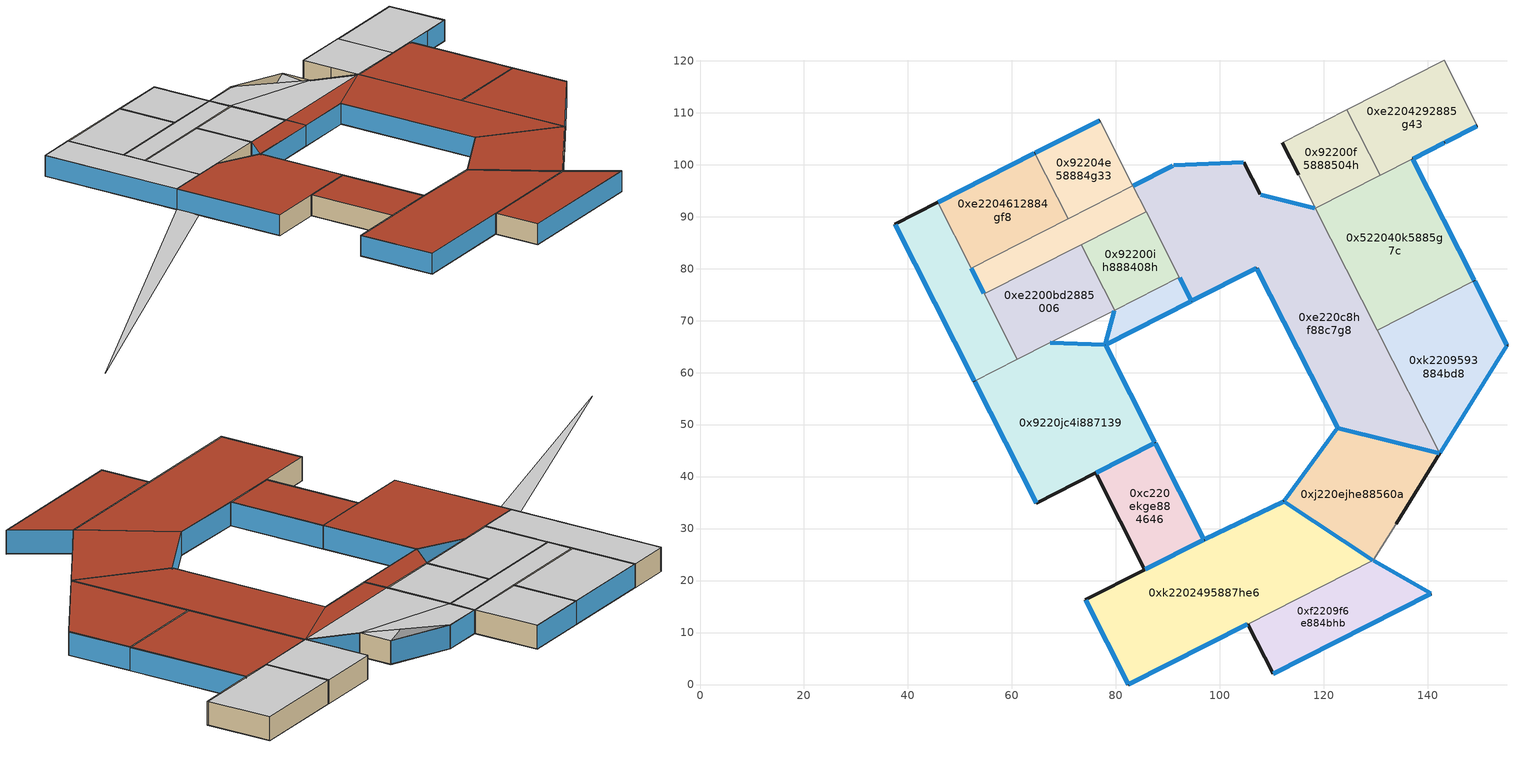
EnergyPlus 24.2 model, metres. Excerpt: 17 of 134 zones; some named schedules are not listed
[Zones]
0x9220jc4i887139
 floor to 0x9200jc4i807139 (Generic Roof): 67.28,65.72 77.96,65.32 87.51,46.48 76.11,40.69 64.7,34.9 52.8,58.37 61.05,62.56 z5; 67.28,65.72 77.96,65.32 87.51,46.48 76.11,40.69 64.7,34.9 52.8,58.37 61.05,62.56 z5
 wall outside (Generic Roof): 76.11,40.69 64.7,34.9 52.8,58.37 / 77.96,65.32 87.51,46.48 z5:10
 wall to 0xe2200bd2885006 (Generic Roof): 61.05,62.56 67.27,65.72 z5:10
 wall to 0xe22093fj886b26 (Generic Roof): 52.8,58.37 61.05,62.56 z5:10
 wall to 0xc220ekge884646 (Generic Roof): 87.51,46.48 76.11,40.69 z5:10
 wall to 0x12209ebf883be4 (Generic Roof): 67.28,65.72 77.96,65.32 z5:10
 window (0xj0fh): 64.65,34.99 52.85,58.28 / 78.01,65.23 87.46,46.57 z5.1:9.9
 window inside (0xj0fh): 87.42,46.43 76.2,40.74 / 67.38,65.72 77.86,65.32 z5.1:9.9
 roof outside (Generic Roof): 67.28,65.72 61.05,62.56 52.8,58.37 64.7,34.9 76.11,40.69 87.51,46.48 77.96,65.32 z10; 67.28,65.72 61.05,62.56 52.8,58.37 64.7,34.9 76.11,40.69 87.51,46.48 77.96,65.32 z10
0x92200f5888504h
 floor to 0x92000f5880504h (Generic Roof): 118.37,91.64 115.14,98.01 111.98,104.24 124.44,110.56 130.83,97.96 z5; 118.37,91.64 115.14,98.01 111.98,104.24 124.44,110.56 130.83,97.96 z5
 wall outside (Generic Roof): 115.14,98.01 111.98,104.24 z5:10
 wall to 0xb220eea58876kg (Generic Roof): 111.98,104.24 124.44,110.56 z5:10
 wall to 0x12204c38883g31 (Generic Roof): 118.37,91.64 115.14,98.01 z5:10
 wall to 0xe2204292885g43 (Generic Roof): 124.44,110.56 130.83,97.96 z5:10
 wall to 0x522040k5885g7c (Generic Roof): 130.83,97.96 118.37,91.64 z5:10
 ceiling to 0x92400f588g504h (Generic Roof): 118.37,91.64 130.83,97.96 124.44,110.56 111.98,104.24 115.14,98.01 z10; 118.37,91.64 130.83,97.96 124.44,110.56 111.98,104.24 115.14,98.01 z10
0xj220ejhe88560a
 floor to 0xj200ejhe80560a (Generic Roof): 129.52,23.89 112.3,35.23 122.68,49.33 142.3,44.47 133.88,30.92 z5; 129.52,23.89 112.3,35.23 122.68,49.33 142.3,44.47 133.88,30.92 z5
 wall outside (Generic Roof): 142.3,44.47 133.88,30.92 / 112.3,35.23 122.68,49.33 z5:10
 wall to 0x222041bb883g29 (Generic Roof): 133.88,30.92 129.52,23.89 z5:10
 wall to 0xe220c8hf88c7g8 (Generic Roof): 122.68,49.33 142.3,44.47 z5:10
 wall to 0xk2202495887he6 (Generic Roof): 129.52,23.89 112.3,35.23 z5:10
 window (0xj0fh): 112.36,35.31 122.62,49.25 z5.1:9.9
 window inside (0xj0fh): 122.78,49.31 142.2,44.49 / 129.44,23.94 112.38,35.18 z5.1:9.9
 roof outside (Generic Roof): 129.52,23.89 133.88,30.92 142.3,44.47 122.68,49.33 112.3,35.23 z10; 129.52,23.89 133.88,30.92 142.3,44.47 122.68,49.33 112.3,35.23 z10
0xe220c8hf88c7g8
 floor to 0x02002305808hca (Generic Roof): 91.04,99.86 83.28,95.93 85.8,90.96 92.2,78.36 94.54,73.73 107.07,80.09 107.77,94.27 104.61,100.5 z5; 91.04,99.86 83.28,95.93 85.8,90.96 92.2,78.36 94.54,73.73 107.07,80.09 107.77,94.27 104.61,100.5 z5
 floor to 0xe200jfc98061hk (Generic Roof): 142.3,44.47 122.68,49.33 107.07,80.09 107.77,94.27 118.37,91.64 130.27,68.17 z5; 142.3,44.47 122.68,49.33 107.07,80.09 107.77,94.27 118.37,91.64 130.27,68.17 z5
 wall outside (Generic Roof): 122.68,49.33 107.07,80.09 94.54,73.73 / 104.61,100.5 107.77,94.27 z5:10
 wall to 0x92204cj5886g7k (Generic Roof): 85.8,90.96 83.28,95.93 z5:10
 wall to 0x522040k5885g7c (Generic Roof): 118.37,91.64 130.27,68.17 z5:10
 wall to 0xk2209593884bd8 (Generic Roof): 130.27,68.17 142.3,44.47 z5:10
 wall to 0x4220ekd0884609 (Generic Roof): 94.54,73.73 92.2,78.36 z5:10
 wall to 0x12204c38883g31 (Generic Roof): 107.77,94.27 118.37,91.64 z5:10
 wall to 0xb220ehai88669e (Generic Roof): 83.28,95.93 91.04,99.86 z5:10
 wall to 0x1220956h883b9d (Generic Roof): 91.04,99.86 104.61,100.5 z5:10
 wall to 0x92200ih888408h (Generic Roof): 92.2,78.36 85.8,90.96 z5:10
 window (0xj0fh): 106.98,80.04 94.63,73.78 / 122.63,49.42 107.12,80 z5.1:9.9
 window inside (0xj0fh): 94.49,73.82 92.25,78.27 / 107.87,94.25 118.27,91.66 / 83.37,95.98 90.95,99.81 / 91.14,99.86 104.51,100.5 z5.1:9.9
 ceiling to 0xc240e6018g4626 (Generic Roof): 85.8,90.96 107.77,94.27 118.37,91.64 92.2,78.36 z10; 85.8,90.96 107.77,94.27 118.37,91.64 92.2,78.36 z10
 ceiling to 0x5240e1388g46g7 (Generic Roof): 107.77,94.27 85.8,90.96 83.28,95.93 91.04,99.86 z10; 107.77,94.27 85.8,90.96 83.28,95.93 91.04,99.86 z10
 ceiling to 0x224096418g3b3g (Generic Roof): 91.04,99.86,10 107.77,94.27,10 104.61,100.5,10 0,0,0; 91.04,99.86,10 107.77,94.27,10 104.61,100.5,10 0,0,0
 roof outside (Generic Roof): 118.37,91.64 107.07,80.09 94.54,73.73 92.2,78.36 z10; 118.37,91.64 107.07,80.09 94.54,73.73 92.2,78.36 z10; 142.3,44.47 130.27,68.17 118.37,91.64 107.07,80.09 122.68,49.33 z10; 142.3,44.47 130.27,68.17 118.37,91.64 107.07,80.09 122.68,49.33 z10
0x92204cj5886g7k
 floor to 0x92004cj5806g7k (Generic Roof): 54.66,75.16 73.34,84.64 85.8,90.96 83.28,95.93 70.82,89.61 52.14,80.12 z5; 54.66,75.16 73.34,84.64 85.8,90.96 83.28,95.93 70.82,89.61 52.14,80.12 z5
 wall to 0xe2204612884gf8 (Generic Roof): 52.14,80.12 70.82,89.61 z5:10
 wall to 0xe2200bd2885006 (Generic Roof): 73.34,84.64 54.66,75.16 z5:10
 wall to 0x92200ih888408h (Generic Roof): 85.8,90.96 73.34,84.64 z5:10
 wall to 0x92204e58884g33 (Generic Roof): 70.82,89.61 83.28,95.93 z5:10
 wall to 0xe22093fj886b26 (Generic Roof): 54.66,75.16 52.14,80.12 z5:10
 window inside (0xj0fh): 54.61,75.25 52.19,80.03 z5.1:9.9
 ceiling to 0x92404cj58g6g7k (Generic Roof): 54.66,75.16 52.14,80.12 70.82,89.61 83.28,95.93 85.8,90.96 73.34,84.64 z10; 54.66,75.16 52.14,80.12 70.82,89.61 83.28,95.93 85.8,90.96 73.34,84.64 z10
0x522040k5885g7c
 floor to 0x520040k5805g7c (Generic Roof): 130.27,68.17 148.96,77.65 137.06,101.12 130.83,97.96 118.37,91.64 z5; 130.27,68.17 148.96,77.65 137.06,101.12 130.83,97.96 118.37,91.64 z5
 wall outside (Generic Roof): 137.06,101.12 148.96,77.65 z5:10
 wall to 0xe2204292885g43 (Generic Roof): 130.83,97.96 137.06,101.12 z5:10
 wall to 0xk2209593884bd8 (Generic Roof): 148.96,77.65 130.27,68.17 z5:10
 window (0xj0fh): 137.11,101.03 148.91,77.74 z5.1:9.9
 roof outside (Generic Roof): 130.27,68.17 118.37,91.64 130.83,97.96 137.06,101.12 148.96,77.65 z10; 130.27,68.17 118.37,91.64 130.83,97.96 137.06,101.12 148.96,77.65 z10
0xk2209593884bd8
 floor to 0xk2009593804bd8 (Generic Roof): 142.3,44.47 155.23,65.29 148.96,77.65 130.27,68.17 z5; 142.3,44.47 155.23,65.29 148.96,77.65 130.27,68.17 z5
 wall outside (Generic Roof): 148.96,77.65 155.23,65.29 142.3,44.47 z5:10
 window (0xj0fh): 149.01,77.56 155.18,65.38 / 155.18,65.21 142.35,44.55 z5.1:9.9
 roof outside (Generic Roof): 142.3,44.47 130.27,68.17 148.96,77.65 155.23,65.29 z10; 142.3,44.47 130.27,68.17 148.96,77.65 155.23,65.29 z10
0xc220ekge884646
 floor to 0xc200ekge804646 (Generic Roof): 76.11,40.69 85.55,22.08 96.96,27.87 87.51,46.48 z5; 76.11,40.69 85.55,22.08 96.96,27.87 87.51,46.48 z5
 wall outside (Generic Roof): 85.55,22.08 76.11,40.69 / 87.51,46.48 96.96,27.87 z5:10
 wall to 0xk2202495887he6 (Generic Roof): 96.96,27.87 85.55,22.08 z5:10
 window (0xj0fh): 87.56,46.39 96.91,27.96 z5.1:9.9
 window inside (0xj0fh): 96.87,27.82 85.64,22.13 z5.1:9.9
 roof outside (Generic Roof): 76.11,40.69 87.51,46.48 96.96,27.87 85.55,22.08 z10; 76.11,40.69 87.51,46.48 96.96,27.87 85.55,22.08 z10
0xf2209f6e884bhb
 floor to 0xf2009f6e804bhb (Generic Roof): 129.52,23.89 105.35,11.63 110.22,2.03 140.69,17.49 z5; 129.52,23.89 105.35,11.63 110.22,2.03 140.69,17.49 z5
 wall outside (Generic Roof): 140.69,17.49 110.22,2.03 105.35,11.63 z5:10
 wall to 0xk2202495887he6 (Generic Roof): 105.35,11.63 129.52,23.89 z5:10
 wall to 0x222041bb883g29 (Generic Roof): 129.52,23.89 140.69,17.49 z5:10
 window (0xj0fh): 140.6,17.44 110.31,2.08 z5.1:9.9
 window inside (0xj0fh): 129.61,23.84 140.6,17.54 z5.1:9.9
 roof outside (Generic Roof): 129.52,23.89 140.69,17.49 110.22,2.03 105.35,11.63 z10; 129.52,23.89 140.69,17.49 110.22,2.03 105.35,11.63 z10
0xk2202495887he6
 floor to 0xk2002495807he6 (Generic Roof): 85.55,22.08 74.14,16.29 82.41,0 105.35,11.63 129.52,23.89 112.3,35.23 96.96,27.87 z5; 85.55,22.08 74.14,16.29 82.41,0 105.35,11.63 129.52,23.89 112.3,35.23 96.96,27.87 z5
 wall outside (Generic Roof): 105.35,11.63 82.41,0 74.14,16.29 85.55,22.08 / 96.96,27.87 112.3,35.23 z5:10
 window (0xj0fh): 105.26,11.58 82.5,0.05 / 97.05,27.91 112.21,35.19 / 82.36,0.09 74.19,16.2 z5.1:9.9
 roof outside (Generic Roof): 85.55,22.08 96.96,27.87 112.3,35.23 129.52,23.89 105.35,11.63 82.41,0 74.14,16.29 z10; 85.55,22.08 96.96,27.87 112.3,35.23 129.52,23.89 105.35,11.63 82.41,0 74.14,16.29 z10
0xe22093fj886b26
 floor to 0xe20093fj806b26 (Generic Roof): 52.14,80.12 54.66,75.16 61.05,62.56 52.8,58.37 37.49,88.54 45.74,92.73 z5; 52.14,80.12 54.66,75.16 61.05,62.56 52.8,58.37 37.49,88.54 45.74,92.73 z5
 wall outside (Generic Roof): 52.8,58.37 37.49,88.54 45.74,92.73 z5:10
 wall to 0xe2200bd2885006 (Generic Roof): 54.66,75.16 61.05,62.56 z5:10
 wall to 0xe2204612884gf8 (Generic Roof): 45.74,92.73 52.14,80.12 z5:10
 window (0xj0fh): 52.75,58.46 37.54,88.45 z5.1:9.9
 ceiling to 0xe240e3fj8g6626 (Generic Roof): 52.14,80.12 45.74,92.73 37.49,88.54 52.8,58.37 61.05,62.56 54.66,75.16 z10; 52.14,80.12 45.74,92.73 37.49,88.54 52.8,58.37 61.05,62.56 54.66,75.16 z10
0xe2204292885g43
 floor to 0xe2004292805g43 (Generic Roof): 130.83,97.96 137.06,101.12 143.29,104.28 149.52,107.44 143.12,120.04 124.44,110.56 z5; 130.83,97.96 137.06,101.12 143.29,104.28 149.52,107.44 143.12,120.04 124.44,110.56 z5
 wall outside (Generic Roof): 149.52,107.44 137.06,101.12 z5:10
 wall to 0x822096gc886b02 (Generic Roof): 143.12,120.04 149.52,107.44 z5:10
 wall to 0xb220eea58876kg (Generic Roof): 124.44,110.56 143.12,120.04 z5:10
 window (0xj0fh): 149.43,107.39 143.38,104.33 / 143.2,104.23 137.15,101.17 z5.1:9.9
 ceiling to 0xe24012928g4c4i (Generic Roof): 130.83,97.96 124.44,110.56 143.12,120.04 149.52,107.44 143.29,104.28 137.06,101.12 z10; 130.83,97.96 124.44,110.56 143.12,120.04 149.52,107.44 143.29,104.28 137.06,101.12 z10
0xe2204612884gf8
 floor to 0xe2004612804gf8 (Generic Roof): 52.14,80.12 70.82,89.61 64.43,102.21 45.74,92.73 z5; 52.14,80.12 70.82,89.61 64.43,102.21 45.74,92.73 z5
 wall outside (Generic Roof): 45.74,92.73 64.43,102.21 z5:10
 wall to 0x92204e58884g33 (Generic Roof): 64.43,102.21 70.82,89.61 z5:10
 window (0xj0fh): 45.83,92.78 64.34,102.16 z5.1:9.9
 ceiling to 0xe24036128g49f8 (Generic Roof): 52.14,80.12 45.74,92.73 64.43,102.21 70.82,89.61 z10; 52.14,80.12 45.74,92.73 64.43,102.21 70.82,89.61 z10
0xe2200bd2885006
 floor to 0xe2000bd2805006 (Generic Roof): 61.05,62.56 67.28,65.72 79.74,72.04 73.34,84.64 54.66,75.16 z5; 61.05,62.56 67.28,65.72 79.74,72.04 73.34,84.64 54.66,75.16 z5
 wall to 0x12209ebf883be4 (Generic Roof): 79.74,72.04 67.27,65.72 z5:10
 wall to 0x92200ih888408h (Generic Roof): 73.34,84.64 79.74,72.04 z5:10
 ceiling to 0xe2400ae28g40k1 (Generic Roof): 61.05,62.56 54.66,75.16 73.34,84.64 79.74,72.04 67.28,65.72 z10; 61.05,62.56 54.66,75.16 73.34,84.64 79.74,72.04 67.28,65.72 z10
0x92204e58884g33
 floor to 0x92004e58804g33 (Generic Roof): 70.82,89.61 83.28,95.93 76.89,108.53 64.43,102.21 z5; 70.82,89.61 83.28,95.93 76.89,108.53 64.43,102.21 z5
 wall outside (Generic Roof): 64.43,102.21 76.89,108.53 z5:10
 wall to 0xb220ehai88669e (Generic Roof): 76.89,108.53 83.28,95.93 z5:10
 window (0xj0fh): 64.52,102.26 76.8,108.48 z5.1:9.9
 ceiling to 0x92403e588g4b33 (Generic Roof): 70.82,89.61 64.43,102.21 76.89,108.53 83.28,95.93 z10; 70.82,89.61 64.43,102.21 76.89,108.53 83.28,95.93 z10
0x92200ih888408h
 floor to 0x92000ih880408h (Generic Roof): 79.74,72.04 92.2,78.36 85.8,90.96 73.34,84.64 z5; 79.74,72.04 92.2,78.36 85.8,90.96 73.34,84.64 z5
 wall to 0x4220ekd0884609 (Generic Roof): 92.2,78.36 79.74,72.04 z5:10
 ceiling to 0x92400ih88g408h (Generic Roof): 79.74,72.04 73.34,84.64 85.8,90.96 92.2,78.36 z10; 79.74,72.04 73.34,84.64 85.8,90.96 92.2,78.36 z10
0x4220ekd0884609
 floor to 0x4200ekd0804609 (Generic Roof): 77.96,65.32 79.74,72.04 92.2,78.36 94.54,73.73 z5; 77.96,65.32 79.74,72.04 92.2,78.36 94.54,73.73 z5
 wall outside (Generic Roof): 94.54,73.73 77.96,65.32 z5:10
 wall to 0x12209ebf883be4 (Generic Roof): 77.96,65.32 79.74,72.04 z5:10
 window (0xj0fh): 94.45,73.68 78.05,65.37 z5.1:9.9
 window inside (0xj0fh): 77.99,65.42 79.71,71.94 z5.1:9.9
 roof outside (Generic Roof): 77.96,65.32 94.54,73.73 92.2,78.36 79.74,72.04 z10; 77.96,65.32 94.54,73.73 92.2,78.36 79.74,72.04 z10
[Building]
unnamed: North Axis=0; Terrain=City; Solar Distribution=FullExteriorWithReflections
[Site:Location]
Site 1: Latitude=0; Longitude=0; Time Zone=0; Elevation=0
[SizingPeriod:DesignDay] Day of Month=21; DryBulb Temperature Range Modifier Type=DefaultMultipliers; Barometric Pressure=101097; Wind Direction=0; Rain Indicator=No; Snow Indicator=No; Daylight Saving Time Indicator=No; Solar Model Indicator=ASHRAEClearSky; Begin Environment Reset Mode=FullResetAtBeginEnvironment
Name | Month | Day Type | Maximum DryBulb Temperature | Daily DryBulb Temperature Range | Humidity Condition Type | Wetbulb or DewPoint at Maximum DryBulb | Wind Speed | Sky Clearness
Suzhou Ann Clg .4% Condns DP=>MDB | 8 | SummerDesignDay | 34.8 | 6.7 | Dewpoint | 27.6 | 3.35 | 1
Suzhou Ann Htg 99.6% Condns DB | 1 | WinterDesignDay | -4 | 0 | Wetbulb | -4 | 6.71 | 0
[Site:WaterMainsTemperature]
Calculation Method=CorrelationFromWeatherFile
[Material] Thermal Absorptance=0.9
Name | Roughness | Thickness | Conductivity | Density | Specific Heat | Solar Absorptance | Visible Absorptance
Generic 50mm Insulation | MediumRough | 0.05 | 0.03 | 43 | 1210 | 0.7 | 0.7
Generic Acoustic Tile | MediumSmooth | 0.02 | 0.06 | 368 | 590 | 0.2 | 0.2
Generic Ceiling Air Gap | Smooth | 0.1 | 0.556 | 1.28 | 1000 | 0.7 | 0.7
Generic LW Concrete | MediumRough | 0.1 | 0.53 | 1280 | 840 | 0.8 | 0.8
Generic Roof Membrane | MediumRough | 0.01 | 0.16 | 1120 | 1460 | 0.65 | 0.65
[WINDOWMATERIAL:SIMPLEGLAZINGSYSTEM]
g_0xg745: UFactor=1.8; Solar Heat Gain Coefficient=0.4; Visible Transmittance=0.744
[Construction]
Generic Roof: Generic Roof Membrane, Generic 50mm Insulation, Generic LW Concrete, Generic Ceiling Air Gap, Generic Acoustic Tile
[CONSTRUCTION]
0xj0fh: g_0xg745
[ZONE] Type=1; Multiplier=1; Ceiling Height=4; Part of Total Floor Area=Yes
Name | Volume | Floor Area
0xe22093fj886b26 | 1565.47 | 313.095
0xk2209593884bd8 | 2118.38 | 423.677
0x522040k5885g7c | 2757.33 | 551.466
0x92200f5888504h | 986.888 | 197.378
0xe2204292885g43 | 1480.28 | 296.056
0xf2209f6e884bhb | 1648.586 | 329.7172
0xk2202495887he6 | 4334.26 | 866.851
0xj220ejhe88560a | 2065.72 | 413.1435
0x4220ekd0884609 | 422.316 | 84.4632
0x92200ih888408h | 987.22 | 197.444
0xe2204612884gf8 | 1480.9 | 296.181
0xe220c8hf88c7g8 | 5956.66 | 1191.33
0xc220ekge884646 | 1334.67 | 266.934
0x9220jc4i887139 | 3244.87 | 648.974
0xe2200bd2885006 | 1480.041 | 296.0082
0x92204cj5886g7k | 972.505 | 194.501
0x92204e58884g33 | 986.904 | 197.381
[PEOPLE] Number of People Calculation Method=People/Area; People per Floor Area=0.0565; Fraction Radiant=0.3; Sensible Heat Fraction=autocalculate; Carbon Dioxide Generation Rate=3.82e-08; Enable ASHRAE 55 Comfort Warnings=No; Mean Radiant Temperature Calculation Type=EnclosureAveraged; Clothing Insulation Calculation Method=ClothingInsulationSchedule; Cold Stress Temperature Threshold=15.56; Heat Stress Temperature Threshold=30
Name | Zone or ZoneList or Space or SpaceList | Number of People Schedule | Activity Level Schedule
0xe22093fj886b26_People | 0xe22093fj886b26 | 0xe22093fj886b26PeopleNumber_of_People_Schedule_Name | 0xe22093fj886b26PeopleActivity_Level_Schedule_Name
0xk2209593884bd8_People | 0xk2209593884bd8 | 0xk2209593884bd8PeopleNumber_of_People_Schedule_Name | 0xk2209593884bd8PeopleActivity_Level_Schedule_Name
0x522040k5885g7c_People | 0x522040k5885g7c | 0x522040k5885g7cPeopleNumber_of_People_Schedule_Name | 0x522040k5885g7cPeopleActivity_Level_Schedule_Name
0x92200f5888504h_People | 0x92200f5888504h | 0x92200f5888504hPeopleNumber_of_People_Schedule_Name | 0x92200f5888504hPeopleActivity_Level_Schedule_Name
0xe2204292885g43_People | 0xe2204292885g43 | 0xe2204292885g43PeopleNumber_of_People_Schedule_Name | 0xe2204292885g43PeopleActivity_Level_Schedule_Name
0xf2209f6e884bhb_People | 0xf2209f6e884bhb | 0xf2209f6e884bhbPeopleNumber_of_People_Schedule_Name | 0xf2209f6e884bhbPeopleActivity_Level_Schedule_Name
0xk2202495887he6_People | 0xk2202495887he6 | 0xk2202495887he6PeopleNumber_of_People_Schedule_Name | 0xk2202495887he6PeopleActivity_Level_Schedule_Name
0xj220ejhe88560a_People | 0xj220ejhe88560a | 0xj220ejhe88560aPeopleNumber_of_People_Schedule_Name | 0xj220ejhe88560aPeopleActivity_Level_Schedule_Name
0x4220ekd0884609_People | 0x4220ekd0884609 | 0x4220ekd0884609PeopleNumber_of_People_Schedule_Name | 0x4220ekd0884609PeopleActivity_Level_Schedule_Name
0x92200ih888408h_People | 0x92200ih888408h | 0x92200ih888408hPeopleNumber_of_People_Schedule_Name | 0x92200ih888408hPeopleActivity_Level_Schedule_Name
0xe2204612884gf8_People | 0xe2204612884gf8 | 0xe2204612884gf8PeopleNumber_of_People_Schedule_Name | 0xe2204612884gf8PeopleActivity_Level_Schedule_Name
0xe220c8hf88c7g8_People | 0xe220c8hf88c7g8 | 0xe220c8hf88c7g8PeopleNumber_of_People_Schedule_Name | 0xe220c8hf88c7g8PeopleActivity_Level_Schedule_Name
0xc220ekge884646_People | 0xc220ekge884646 | 0xc220ekge884646PeopleNumber_of_People_Schedule_Name | 0xc220ekge884646PeopleActivity_Level_Schedule_Name
0x9220jc4i887139_People | 0x9220jc4i887139 | 0x9220jc4i887139PeopleNumber_of_People_Schedule_Name | 0x9220jc4i887139PeopleActivity_Level_Schedule_Name
0xe2200bd2885006_People | 0xe2200bd2885006 | 0xe2200bd2885006PeopleNumber_of_People_Schedule_Name | 0xe2200bd2885006PeopleActivity_Level_Schedule_Name
0x92204cj5886g7k_People | 0x92204cj5886g7k | 0x92204cj5886g7kPeopleNumber_of_People_Schedule_Name | 0x92204cj5886g7kPeopleActivity_Level_Schedule_Name
0x92204e58884g33_People | 0x92204e58884g33 | 0x92204e58884g33PeopleNumber_of_People_Schedule_Name | 0x92204e58884g33PeopleActivity_Level_Schedule_Name
[LIGHTS] Design Level Calculation Method=Watts/Area; Watts per Floor Area=10.55; Return Air Fraction=0; Fraction Radiant=0.7; Fraction Visible=0.2; Fraction Replaceable=1; EndUse Subcategory=General; Return Air Fraction Calculated from Plenum Temperature=No; Return Air Fraction Function of Plenum Temperature Coefficient 1=0; Return Air Fraction Function of Plenum Temperature Coefficient 2=0
Name | Zone or ZoneList or Space or SpaceList | Schedule
0xe22093fj886b26_Lights | 0xe22093fj886b26 | 0xe22093fj886b26LightsSchedule_Name
0xk2209593884bd8_Lights | 0xk2209593884bd8 | 0xk2209593884bd8LightsSchedule_Name
0x522040k5885g7c_Lights | 0x522040k5885g7c | 0x522040k5885g7cLightsSchedule_Name
0x92200f5888504h_Lights | 0x92200f5888504h | 0x92200f5888504hLightsSchedule_Name
0xe2204292885g43_Lights | 0xe2204292885g43 | 0xe2204292885g43LightsSchedule_Name
0xf2209f6e884bhb_Lights | 0xf2209f6e884bhb | 0xf2209f6e884bhbLightsSchedule_Name
0xk2202495887he6_Lights | 0xk2202495887he6 | 0xk2202495887he6LightsSchedule_Name
0xj220ejhe88560a_Lights | 0xj220ejhe88560a | 0xj220ejhe88560aLightsSchedule_Name
0x4220ekd0884609_Lights | 0x4220ekd0884609 | 0x4220ekd0884609LightsSchedule_Name
0x92200ih888408h_Lights | 0x92200ih888408h | 0x92200ih888408hLightsSchedule_Name
0xe2204612884gf8_Lights | 0xe2204612884gf8 | 0xe2204612884gf8LightsSchedule_Name
0xe220c8hf88c7g8_Lights | 0xe220c8hf88c7g8 | 0xe220c8hf88c7g8LightsSchedule_Name
0xc220ekge884646_Lights | 0xc220ekge884646 | 0xc220ekge884646LightsSchedule_Name
0x9220jc4i887139_Lights | 0x9220jc4i887139 | 0x9220jc4i887139LightsSchedule_Name
0xe2200bd2885006_Lights | 0xe2200bd2885006 | 0xe2200bd2885006LightsSchedule_Name
0x92204cj5886g7k_Lights | 0x92204cj5886g7k | 0x92204cj5886g7kLightsSchedule_Name
0x92204e58884g33_Lights | 0x92204e58884g33 | 0x92204e58884g33LightsSchedule_Name
[ELECTRICEQUIPMENT] Design Level Calculation Method=Watts/Area; Watts per Floor Area=10.33; Fraction Latent=0; Fraction Radiant=0.5; Fraction Lost=0; EndUse Subcategory=Electric Equipment
Name | Zone or ZoneList or Space or SpaceList | Schedule
0xe22093fj886b26_Equipment | 0xe22093fj886b26 | 0xe22093fj886b26ElectricEquipmentSchedule_Name
0xk2209593884bd8_Equipment | 0xk2209593884bd8 | 0xk2209593884bd8ElectricEquipmentSchedule_Name
0x522040k5885g7c_Equipment | 0x522040k5885g7c | 0x522040k5885g7cElectricEquipmentSchedule_Name
0x92200f5888504h_Equipment | 0x92200f5888504h | 0x92200f5888504hElectricEquipmentSchedule_Name
0xe2204292885g43_Equipment | 0xe2204292885g43 | 0xe2204292885g43ElectricEquipmentSchedule_Name
0xf2209f6e884bhb_Equipment | 0xf2209f6e884bhb | 0xf2209f6e884bhbElectricEquipmentSchedule_Name
0xk2202495887he6_Equipment | 0xk2202495887he6 | 0xk2202495887he6ElectricEquipmentSchedule_Name
0xj220ejhe88560a_Equipment | 0xj220ejhe88560a | 0xj220ejhe88560aElectricEquipmentSchedule_Name
0x4220ekd0884609_Equipment | 0x4220ekd0884609 | 0x4220ekd0884609ElectricEquipmentSchedule_Name
0x92200ih888408h_Equipment | 0x92200ih888408h | 0x92200ih888408hElectricEquipmentSchedule_Name
0xe2204612884gf8_Equipment | 0xe2204612884gf8 | 0xe2204612884gf8ElectricEquipmentSchedule_Name
0xe220c8hf88c7g8_Equipment | 0xe220c8hf88c7g8 | 0xe220c8hf88c7g8ElectricEquipmentSchedule_Name
0xc220ekge884646_Equipment | 0xc220ekge884646 | 0xc220ekge884646ElectricEquipmentSchedule_Name
0x9220jc4i887139_Equipment | 0x9220jc4i887139 | 0x9220jc4i887139ElectricEquipmentSchedule_Name
0xe2200bd2885006_Equipment | 0xe2200bd2885006 | 0xe2200bd2885006ElectricEquipmentSchedule_Name
0x92204cj5886g7k_Equipment | 0x92204cj5886g7k | 0x92204cj5886g7kElectricEquipmentSchedule_Name
0x92204e58884g33_Equipment | 0x92204e58884g33 | 0x92204e58884g33ElectricEquipmentSchedule_Name
[ZONEINFILTRATION:DESIGNFLOWRATE] Design Flow Rate Calculation Method=Flow/Zone; Flow Rate per Exterior Surface Area=0.0002266; Constant Term Coefficient=1; Temperature Term Coefficient=0; Velocity Term Coefficient=0; Velocity Squared Term Coefficient=0
Name | Zone or ZoneList or Space or SpaceList | Design Flow Rate
0xe22093fj886b26_Infiltration | 0xe22093fj886b26 | 0.0488157
0xk2209593884bd8_Infiltration | 0xk2209593884bd8 | 0.235481
0x522040k5885g7c_Infiltration | 0x522040k5885g7c | 0.279739
0x92200f5888504h_Infiltration | 0x92200f5888504h | 0
0xe2204292885g43_Infiltration | 0xe2204292885g43 | 0.0157953
0xf2209f6e884bhb_Infiltration | 0xf2209f6e884bhb | 0.0509083
0xk2202495887he6_Infiltration | 0xk2202495887he6 | 0.47647
0xj220ejhe88560a_Infiltration | 0xj220ejhe88560a | 0.225149
0x4220ekd0884609_Infiltration | 0x4220ekd0884609 | 0.0593423
0x92200ih888408h_Infiltration | 0x92200ih888408h | 0
0xe2204612884gf8_Infiltration | 0xe2204612884gf8 | 0.023744
0xe220c8hf88c7g8_Infiltration | 0xe220c8hf88c7g8 | 0.408916
0xc220ekge884646_Infiltration | 0xc220ekge884646 | 0.168265
0x9220jc4i887139_Infiltration | 0x9220jc4i887139 | 0.362351
0xe2200bd2885006_Infiltration | 0xe2200bd2885006 | 0
0x92204cj5886g7k_Infiltration | 0x92204cj5886g7k | 0
0x92204e58884g33_Infiltration | 0x92204e58884g33 | 0.0158293
[ZONEMIXING] Schedule=Always On; Design Flow Rate Calculation Method=Flow/Area; Flow Rate per Floor Area=1; Delta Temperature=0
Name | Zone or Space | Source Zone or Space
0x9220jc4i887139_0x12209ebf883be4; 0x12209ebf883be4_0x9220jc4i887139 | 0x9220jc4i887139 | 0x12209ebf883be4
0xk2202495887he6_0xc220ekge884646; 0xc220ekge884646_0xk2202495887he6 | 0xk2202495887he6 | 0xc220ekge884646
0xe22093fj886b26_0x92204cj5886g7k; 0x92204cj5886g7k_0xe22093fj886b26 | 0xe22093fj886b26 | 0x92204cj5886g7k
0xe220c8hf88c7g8_0xb220ehai88669e; 0xb220ehai88669e_0xe220c8hf88c7g8 | 0xe220c8hf88c7g8 | 0xb220ehai88669e
0x222041bb883g29_0xf2209f6e884bhb; 0xf2209f6e884bhb_0x222041bb883g29 | 0x222041bb883g29 | 0xf2209f6e884bhb
0x4220ekd0884609_0xe220c8hf88c7g8; 0xe220c8hf88c7g8_0x4220ekd0884609 | 0x4220ekd0884609 | 0xe220c8hf88c7g8
0x12204c38883g31_0xe220c8hf88c7g8; 0xe220c8hf88c7g8_0x12204c38883g31 | 0x12204c38883g31 | 0xe220c8hf88c7g8
0xe220c8hf88c7g8_0x1220956h883b9d; 0x1220956h883b9d_0xe220c8hf88c7g8 | 0xe220c8hf88c7g8 | 0x1220956h883b9d
0xk2202495887he6_0xj220ejhe88560a; 0xj220ejhe88560a_0xk2202495887he6 | 0xk2202495887he6 | 0xj220ejhe88560a
0xc220ekge884646_0x9220jc4i887139; 0x9220jc4i887139_0xc220ekge884646 | 0xc220ekge884646 | 0x9220jc4i887139
0xj220ejhe88560a_0xe220c8hf88c7g8; 0xe220c8hf88c7g8_0xj220ejhe88560a | 0xj220ejhe88560a | 0xe220c8hf88c7g8
0x4220ekd0884609_0x12209ebf883be4; 0x12209ebf883be4_0x4220ekd0884609 | 0x4220ekd0884609 | 0x12209ebf883be4
[DESIGNSPECIFICATION:OUTDOORAIR] Outdoor Air Method=Sum; Outdoor Air Flow per Person=0; Outdoor Air Flow per Zone Floor Area=0.000305; Outdoor Air Flow per Zone=0; Outdoor Air Flow Air Changes per Hour=0
0xe22093fj886b26; 0xk2209593884bd8; 0x522040k5885g7c; 0x92200f5888504h; 0x12204c38883g31; 0xe2204292885g43; 0x222041bb883g29; 0xf2209f6e884bhb; 0xk2202495887he6; 0xj220ejhe88560a; 0x4220ekd0884609; 0x92200ih888408h; 0xe2204612884gf8; 0xe220c8hf88c7g8; 0x1220956h883b9d; 0xc220ekge884646; 0x9220jc4i887139; 0x12209ebf883be4; 0xe2200bd2885006; 0x92204cj5886g7k; 0x92204e58884g33; 0xb220ehai88669e
[SIZING:ZONE] Zone Cooling Design Supply Air Temperature Input Method=SupplyAirTemperature; Zone Cooling Design Supply Air Temperature=14; Zone Cooling Design Supply Air Temperature Difference=11.11; Zone Heating Design Supply Air Temperature Input Method=SupplyAirTemperature; Zone Heating Design Supply Air Temperature=40; Zone Heating Design Supply Air Temperature Difference=11.11; Zone Cooling Design Supply Air Humidity Ratio=0.0085; Zone Heating Design Supply Air Humidity Ratio=0.008; Cooling Design Air Flow Method=DesignDay; Cooling Design Air Flow Rate=0; Cooling Minimum Air Flow per Zone Floor Area=0.000762; Cooling Minimum Air Flow=0; Cooling Minimum Air Flow Fraction=0; Heating Design Air Flow Method=DesignDay; Heating Design Air Flow Rate=0; Heating Maximum Air Flow per Zone Floor Area=0.002032; Heating Maximum Air Flow=0.141576; Heating Maximum Air Flow Fraction=0.3; Account for Dedicated Outdoor Air System=No; Dedicated Outdoor Air System Control Strategy=NeutralSupplyAir; Dedicated Outdoor Air Low Setpoint Temperature for Design=autosize; Dedicated Outdoor Air High Setpoint Temperature for Design=autosize; Zone Load Sizing Method=Sensible Load Only No Latent Load; Zone Latent Cooling Design Supply Air Humidity Ratio Input Method=HumidityRatioDifference; Zone Cooling Design Supply Air Humidity Ratio Difference=0.005; Zone Latent Heating Design Supply Air Humidity Ratio Input Method=HumidityRatioDifference; Zone Humidification Design Supply Air Humidity Ratio Difference=0.005; Type of Space Sum to Use=Coincident
Name | Design Specification Outdoor Air Object
0xe22093fj886b26 | 0xe22093fj886b26
0xk2209593884bd8 | 0xk2209593884bd8
0x522040k5885g7c | 0x522040k5885g7c
0x92200f5888504h | 0x92200f5888504h
0xe2204292885g43 | 0xe2204292885g43
0xf2209f6e884bhb | 0xf2209f6e884bhb
0xk2202495887he6 | 0xk2202495887he6
0xj220ejhe88560a | 0xj220ejhe88560a
0x4220ekd0884609 | 0x4220ekd0884609
0x92200ih888408h | 0x92200ih888408h
0xe2204612884gf8 | 0xe2204612884gf8
0xe220c8hf88c7g8 | 0xe220c8hf88c7g8
0xc220ekge884646 | 0xc220ekge884646
0x9220jc4i887139 | 0x9220jc4i887139
0xe2200bd2885006 | 0xe2200bd2885006
0x92204cj5886g7k | 0x92204cj5886g7k
0x92204e58884g33 | 0x92204e58884g33
[ZONECONTROL:THERMOSTAT] Temperature Difference Between Cutout And Setpoint=0
Name | Zone or ZoneList | Control Type Schedule | Control 1
0xe22093fj886b26_Thermostat | 0xe22093fj886b26 | 0xe22093fj886b26ZoneControl:ThermostatControl_Type_Schedule_Name | 0xe22093fj886b26_SetPoint
0xk2209593884bd8_Thermostat | 0xk2209593884bd8 | 0xk2209593884bd8ZoneControl:ThermostatControl_Type_Schedule_Name | 0xk2209593884bd8_SetPoint
0x522040k5885g7c_Thermostat | 0x522040k5885g7c | 0x522040k5885g7cZoneControl:ThermostatControl_Type_Schedule_Name | 0x522040k5885g7c_SetPoint
0x92200f5888504h_Thermostat | 0x92200f5888504h | 0x92200f5888504hZoneControl:ThermostatControl_Type_Schedule_Name | 0x92200f5888504h_SetPoint
0xe2204292885g43_Thermostat | 0xe2204292885g43 | 0xe2204292885g43ZoneControl:ThermostatControl_Type_Schedule_Name | 0xe2204292885g43_SetPoint
0xf2209f6e884bhb_Thermostat | 0xf2209f6e884bhb | 0xf2209f6e884bhbZoneControl:ThermostatControl_Type_Schedule_Name | 0xf2209f6e884bhb_SetPoint
0xk2202495887he6_Thermostat | 0xk2202495887he6 | 0xk2202495887he6ZoneControl:ThermostatControl_Type_Schedule_Name | 0xk2202495887he6_SetPoint
0xj220ejhe88560a_Thermostat | 0xj220ejhe88560a | 0xj220ejhe88560aZoneControl:ThermostatControl_Type_Schedule_Name | 0xj220ejhe88560a_SetPoint
0x4220ekd0884609_Thermostat | 0x4220ekd0884609 | 0x4220ekd0884609ZoneControl:ThermostatControl_Type_Schedule_Name | 0x4220ekd0884609_SetPoint
0x92200ih888408h_Thermostat | 0x92200ih888408h | 0x92200ih888408hZoneControl:ThermostatControl_Type_Schedule_Name | 0x92200ih888408h_SetPoint
0xe2204612884gf8_Thermostat | 0xe2204612884gf8 | 0xe2204612884gf8ZoneControl:ThermostatControl_Type_Schedule_Name | 0xe2204612884gf8_SetPoint
0xe220c8hf88c7g8_Thermostat | 0xe220c8hf88c7g8 | 0xe220c8hf88c7g8ZoneControl:ThermostatControl_Type_Schedule_Name | 0xe220c8hf88c7g8_SetPoint
0xc220ekge884646_Thermostat | 0xc220ekge884646 | 0xc220ekge884646ZoneControl:ThermostatControl_Type_Schedule_Name | 0xc220ekge884646_SetPoint
0x9220jc4i887139_Thermostat | 0x9220jc4i887139 | 0x9220jc4i887139ZoneControl:ThermostatControl_Type_Schedule_Name | 0x9220jc4i887139_SetPoint
0xe2200bd2885006_Thermostat | 0xe2200bd2885006 | 0xe2200bd2885006ZoneControl:ThermostatControl_Type_Schedule_Name | 0xe2200bd2885006_SetPoint
0x92204cj5886g7k_Thermostat | 0x92204cj5886g7k | 0x92204cj5886g7kZoneControl:ThermostatControl_Type_Schedule_Name | 0x92204cj5886g7k_SetPoint
0x92204e58884g33_Thermostat | 0x92204e58884g33 | 0x92204e58884g33ZoneControl:ThermostatControl_Type_Schedule_Name | 0x92204e58884g33_SetPoint
[THERMOSTATSETPOINT:DUALSETPOINT]
Name | Heating Setpoint Temperature Schedule | Cooling Setpoint Temperature Schedule
0xe22093fj886b26_SetPoint | 0xe22093fj886b26ThermostatSetpoint:DualSetpointHeating_Setpoint_Temperature_Schedule_Name | 0xe22093fj886b26ThermostatSetpoint:DualSetpointCooling_Setpoint_Temperature_Schedule_Name
0xk2209593884bd8_SetPoint | 0xk2209593884bd8ThermostatSetpoint:DualSetpointHeating_Setpoint_Temperature_Schedule_Name | 0xk2209593884bd8ThermostatSetpoint:DualSetpointCooling_Setpoint_Temperature_Schedule_Name
0x522040k5885g7c_SetPoint | 0x522040k5885g7cThermostatSetpoint:DualSetpointHeating_Setpoint_Temperature_Schedule_Name | 0x522040k5885g7cThermostatSetpoint:DualSetpointCooling_Setpoint_Temperature_Schedule_Name
0x92200f5888504h_SetPoint | 0x92200f5888504hThermostatSetpoint:DualSetpointHeating_Setpoint_Temperature_Schedule_Name | 0x92200f5888504hThermostatSetpoint:DualSetpointCooling_Setpoint_Temperature_Schedule_Name
0xe2204292885g43_SetPoint | 0xe2204292885g43ThermostatSetpoint:DualSetpointHeating_Setpoint_Temperature_Schedule_Name | 0xe2204292885g43ThermostatSetpoint:DualSetpointCooling_Setpoint_Temperature_Schedule_Name
0xf2209f6e884bhb_SetPoint | 0xf2209f6e884bhbThermostatSetpoint:DualSetpointHeating_Setpoint_Temperature_Schedule_Name | 0xf2209f6e884bhbThermostatSetpoint:DualSetpointCooling_Setpoint_Temperature_Schedule_Name
0xk2202495887he6_SetPoint | 0xk2202495887he6ThermostatSetpoint:DualSetpointHeating_Setpoint_Temperature_Schedule_Name | 0xk2202495887he6ThermostatSetpoint:DualSetpointCooling_Setpoint_Temperature_Schedule_Name
0xj220ejhe88560a_SetPoint | 0xj220ejhe88560aThermostatSetpoint:DualSetpointHeating_Setpoint_Temperature_Schedule_Name | 0xj220ejhe88560aThermostatSetpoint:DualSetpointCooling_Setpoint_Temperature_Schedule_Name
0x4220ekd0884609_SetPoint | 0x4220ekd0884609ThermostatSetpoint:DualSetpointHeating_Setpoint_Temperature_Schedule_Name | 0x4220ekd0884609ThermostatSetpoint:DualSetpointCooling_Setpoint_Temperature_Schedule_Name
0x92200ih888408h_SetPoint | 0x92200ih888408hThermostatSetpoint:DualSetpointHeating_Setpoint_Temperature_Schedule_Name | 0x92200ih888408hThermostatSetpoint:DualSetpointCooling_Setpoint_Temperature_Schedule_Name
0xe2204612884gf8_SetPoint | 0xe2204612884gf8ThermostatSetpoint:DualSetpointHeating_Setpoint_Temperature_Schedule_Name | 0xe2204612884gf8ThermostatSetpoint:DualSetpointCooling_Setpoint_Temperature_Schedule_Name
0xe220c8hf88c7g8_SetPoint | 0xe220c8hf88c7g8ThermostatSetpoint:DualSetpointHeating_Setpoint_Temperature_Schedule_Name | 0xe220c8hf88c7g8ThermostatSetpoint:DualSetpointCooling_Setpoint_Temperature_Schedule_Name
0xc220ekge884646_SetPoint | 0xc220ekge884646ThermostatSetpoint:DualSetpointHeating_Setpoint_Temperature_Schedule_Name | 0xc220ekge884646ThermostatSetpoint:DualSetpointCooling_Setpoint_Temperature_Schedule_Name
0x9220jc4i887139_SetPoint | 0x9220jc4i887139ThermostatSetpoint:DualSetpointHeating_Setpoint_Temperature_Schedule_Name | 0x9220jc4i887139ThermostatSetpoint:DualSetpointCooling_Setpoint_Temperature_Schedule_Name
0xe2200bd2885006_SetPoint | 0xe2200bd2885006ThermostatSetpoint:DualSetpointHeating_Setpoint_Temperature_Schedule_Name | 0xe2200bd2885006ThermostatSetpoint:DualSetpointCooling_Setpoint_Temperature_Schedule_Name
0x92204cj5886g7k_SetPoint | 0x92204cj5886g7kThermostatSetpoint:DualSetpointHeating_Setpoint_Temperature_Schedule_Name | 0x92204cj5886g7kThermostatSetpoint:DualSetpointCooling_Setpoint_Temperature_Schedule_Name
0x92204e58884g33_SetPoint | 0x92204e58884g33ThermostatSetpoint:DualSetpointHeating_Setpoint_Temperature_Schedule_Name | 0x92204e58884g33ThermostatSetpoint:DualSetpointCooling_Setpoint_Temperature_Schedule_Name
[ZONEHVAC:IDEALLOADSAIRSYSTEM] Maximum Heating Supply Air Temperature=50; Minimum Cooling Supply Air Temperature=13; Maximum Heating Supply Air Humidity Ratio=0.0156; Minimum Cooling Supply Air Humidity Ratio=0.0077; Heating Limit=LimitCapacity; Maximum Sensible Heating Capacity=Autosize; Cooling Limit=LimitFlowRateAndCapacity; Maximum Cooling Air Flow Rate=Autosize; Maximum Total Cooling Capacity=Autosize; Dehumidification Control Type=None; Cooling Sensible Heat Ratio=0.7; Humidification Control Type=None; Demand Controlled Ventilation Type=None; Outdoor Air Economizer Type=DifferentialDryBulb; Heat Recovery Type=None; Sensible Heat Recovery Effectiveness=0; Latent Heat Recovery Effectiveness=0
Name | Design Specification Outdoor Air Object
0xe22093fj886b26_Ideal Loads Air | 0xe22093fj886b26
0xk2209593884bd8_Ideal Loads Air | 0xk2209593884bd8
0x522040k5885g7c_Ideal Loads Air | 0x522040k5885g7c
0x92200f5888504h_Ideal Loads Air | 0x92200f5888504h
0xe2204292885g43_Ideal Loads Air | 0xe2204292885g43
0xf2209f6e884bhb_Ideal Loads Air | 0xf2209f6e884bhb
0xk2202495887he6_Ideal Loads Air | 0xk2202495887he6
0xj220ejhe88560a_Ideal Loads Air | 0xj220ejhe88560a
0x4220ekd0884609_Ideal Loads Air | 0x4220ekd0884609
0x92200ih888408h_Ideal Loads Air | 0x92200ih888408h
0xe2204612884gf8_Ideal Loads Air | 0xe2204612884gf8
0xe220c8hf88c7g8_Ideal Loads Air | 0xe220c8hf88c7g8
0xc220ekge884646_Ideal Loads Air | 0xc220ekge884646
0x9220jc4i887139_Ideal Loads Air | 0x9220jc4i887139
0xe2200bd2885006_Ideal Loads Air | 0xe2200bd2885006
0x92204cj5886g7k_Ideal Loads Air | 0x92204cj5886g7k
0x92204e58884g33_Ideal Loads Air | 0x92204e58884g33
[Zone equipment]
0xe22093fj886b26: 0xe22093fj886b26_Ideal Loads Air
0xk2209593884bd8: 0xk2209593884bd8_Ideal Loads Air
0x522040k5885g7c: 0x522040k5885g7c_Ideal Loads Air
0x92200f5888504h: 0x92200f5888504h_Ideal Loads Air
0xe2204292885g43: 0xe2204292885g43_Ideal Loads Air
0xf2209f6e884bhb: 0xf2209f6e884bhb_Ideal Loads Air
0xk2202495887he6: 0xk2202495887he6_Ideal Loads Air
0xj220ejhe88560a: 0xj220ejhe88560a_Ideal Loads Air
0x4220ekd0884609: 0x4220ekd0884609_Ideal Loads Air
0x92200ih888408h: 0x92200ih888408h_Ideal Loads Air
0xe2204612884gf8: 0xe2204612884gf8_Ideal Loads Air
0xe220c8hf88c7g8: 0xe220c8hf88c7g8_Ideal Loads Air
0xc220ekge884646: 0xc220ekge884646_Ideal Loads Air
0x9220jc4i887139: 0x9220jc4i887139_Ideal Loads Air
0xe2200bd2885006: 0xe2200bd2885006_Ideal Loads Air
0x92204cj5886g7k: 0x92204cj5886g7k_Ideal Loads Air
0x92204e58884g33: 0x92204e58884g33_Ideal Loads Air
[Schedule:Day:Interval]
OfficeMedium LIGHT_SCH_Sun: No, 06:00, 0.05, 18:00, 0.0431163, 24:00, 0.05
OfficeMedium LIGHT_SCH_Workday: No, 05:00, 0.05, 06:00, 0.1, 07:00, 0.0862326, 08:00, 0.258698, 17:00, 0.776093, 18:00, 0.431163, 20:00, 0.258698, 22:00, 0.172465, 23:00, 0.0862326, 24:00, 0.0431163
OfficeMedium LIGHT_SCH_SDD; {8bdf5033-8bb6-49a6-8c63-1cf42e979cd2}; Always On_Day Schedule: No, 24:00, 1
OfficeMedium LIGHT_SCH_WDD; OfficeMedium OCC_SCH_WinDesign; {cb566151-dfc8-4057-8b59-9311fdab7c33}: No, 24:00, 0
OfficeMedium LIGHT_SCH_Holiday; OfficeMedium LIGHT_SCH_Sat: No, 06:00, 0.05, 08:00, 0.0862326, 12:00, 0.258698, 17:00, 0.129349, 19:00, 0.0431163, 24:00, 0.05
OfficeMedium OCC_SCH_Default; OfficeMedium OCC_SCH_Holiday: No, 06:00, 0, 18:00, 0.05, 24:00, 0
OfficeMedium OCC_SCH_Workday: No, 06:00, 0, 07:00, 0.1, 08:00, 0.2, 12:00, 0.95, 13:00, 0.5, 17:00, 0.95, 18:00, 0.3, 22:00, 0.1, 24:00, 0.05
OfficeMedium OCC_SCH_Sat: No, 06:00, 0, 08:00, 0.1, 12:00, 0.3, 17:00, 0.1, 19:00, 0.05, 24:00, 0
OfficeMedium OCC_SCH_SumDesign: No, 06:00, 0, 22:00, 1, 24:00, 0.05
Seated Adult Activity_Day Schedule: No, 24:00, 120
OfficeMedium EQUIP_SCH_Sun: No, 06:00, 0.230755, 18:00, 0.288107, 24:00, 0.230755
OfficeMedium EQUIP_SCH_Workday: No, 06:00, 0.307674, 08:00, 0.381235, 12:00, 0.857778, 13:00, 0.76247, 17:00, 0.857778, 18:00, 0.476543, 24:00, 0.381235
OfficeMedium EQUIP_SCH_Sat; {f78fa74f-0576-43bd-a816-8bf4ce6cd31b}: No, 06:00, 0.230755, 08:00, 0.381235, 12:00, 0.476543, 17:00, 0.33358, 19:00, 0.285926, 24:00, 0.230755
OfficeMedium HTGSETP_SCH_YES_OPTIMUM_Default; {d11b9681-0402-475f-8a1c-0b8cc2305f58}; {1eb1e147-ae02-40e8-bcac-d442f37c0191}: No, 24:00, 15.6
{e92d0649-7140-44f5-8734-7ab63f035c7d}: No, 05:00, 15.6, 06:00, 17.8, 07:00, 20, 22:00, 21, 24:00, 15.6
{bcc13e86-09c7-4935-a179-9004d4300a09}: No, 05:00, 15.6, 06:00, 17.8, 07:00, 20, 17:00, 21, 24:00, 15.6
{240e009c-43f9-4d47-8961-d8a73ac7287d}: No, 05:00, 15.6, 06:00, 17.6, 07:00, 19.6, 22:00, 21, 24:00, 15.6
OfficeMedium CLGSETP_SCH_YES_OPTIMUM_Default; {524ea852-10ed-4f22-8e61-77a7f1151075}: No, 24:00, 26.7
{aea035ed-701d-4a5d-af51-3b4a013f441f}: No, 05:00, 26.7, 06:00, 25.6, 07:00, 25, 22:00, 24, 24:00, 26.7
{b1652cce-239e-4ccc-b763-ce0db0b882d7}: No, 05:00, 26.7, 06:00, 25.7, 07:00, 25, 17:00, 24, 24:00, 26.7
{41190160-9190-4e16-8422-50072377f8cf}: No, 05:00, 26.7, 06:00, 25.7, 07:00, 25, 22:00, 24, 24:00, 26.7
[Schedule:Week:Daily]
Generic Office Lighting Week Rule - Jan1-Dec31: OfficeMedium LIGHT_SCH_Sun, OfficeMedium LIGHT_SCH_Workday, OfficeMedium LIGHT_SCH_Workday, OfficeMedium LIGHT_SCH_Workday, OfficeMedium LIGHT_SCH_Workday, OfficeMedium LIGHT_SCH_Workday, OfficeMedium LIGHT_SCH_Sat, OfficeMedium LIGHT_SCH_Holiday, OfficeMedium LIGHT_SCH_SDD, OfficeMedium LIGHT_SCH_WDD, OfficeMedium LIGHT_SCH_Sun, OfficeMedium LIGHT_SCH_Sun
Generic Office Occupancy Week Rule - Jan1-Dec31: OfficeMedium OCC_SCH_Default, OfficeMedium OCC_SCH_Workday, OfficeMedium OCC_SCH_Workday, OfficeMedium OCC_SCH_Workday, OfficeMedium OCC_SCH_Workday, OfficeMedium OCC_SCH_Workday, OfficeMedium OCC_SCH_Sat, OfficeMedium OCC_SCH_Holiday, OfficeMedium OCC_SCH_SumDesign, OfficeMedium OCC_SCH_WinDesign, OfficeMedium OCC_SCH_Default, OfficeMedium OCC_SCH_Default
Seated Adult Activity Week Rule - Jan1-Dec31: Seated Adult Activity_Day Schedule, Seated Adult Activity_Day Schedule, Seated Adult Activity_Day Schedule, Seated Adult Activity_Day Schedule, Seated Adult Activity_Day Schedule, Seated Adult Activity_Day Schedule, Seated Adult Activity_Day Schedule, Seated Adult Activity_Day Schedule, Seated Adult Activity_Day Schedule, Seated Adult Activity_Day Schedule, Seated Adult Activity_Day Schedule, Seated Adult Activity_Day Schedule
Generic Office Equipment Week Rule - Jan1-Dec31: OfficeMedium EQUIP_SCH_Sun, OfficeMedium EQUIP_SCH_Workday, OfficeMedium EQUIP_SCH_Workday, OfficeMedium EQUIP_SCH_Workday, OfficeMedium EQUIP_SCH_Workday, OfficeMedium EQUIP_SCH_Workday, OfficeMedium EQUIP_SCH_Sat, {f78fa74f-0576-43bd-a816-8bf4ce6cd31b}, {8bdf5033-8bb6-49a6-8c63-1cf42e979cd2}, {cb566151-dfc8-4057-8b59-9311fdab7c33}, OfficeMedium EQUIP_SCH_Sun, OfficeMedium EQUIP_SCH_Sun
Always On Week Rule - Jan1-Dec31: Always On_Day Schedule, Always On_Day Schedule, Always On_Day Schedule, Always On_Day Schedule, Always On_Day Schedule, Always On_Day Schedule, Always On_Day Schedule, Always On_Day Schedule, Always On_Day Schedule, Always On_Day Schedule, Always On_Day Schedule, Always On_Day Schedule
Generic Office Heating Week Rule - Jan1-Dec31: OfficeMedium HTGSETP_SCH_YES_OPTIMUM_Default, {e92d0649-7140-44f5-8734-7ab63f035c7d}, {e92d0649-7140-44f5-8734-7ab63f035c7d}, {e92d0649-7140-44f5-8734-7ab63f035c7d}, {e92d0649-7140-44f5-8734-7ab63f035c7d}, {e92d0649-7140-44f5-8734-7ab63f035c7d}, {bcc13e86-09c7-4935-a179-9004d4300a09}, {1eb1e147-ae02-40e8-bcac-d442f37c0191}, {d11b9681-0402-475f-8a1c-0b8cc2305f58}, {240e009c-43f9-4d47-8961-d8a73ac7287d}, OfficeMedium HTGSETP_SCH_YES_OPTIMUM_Default, OfficeMedium HTGSETP_SCH_YES_OPTIMUM_Default
Generic Office Cooling Week Rule - Jan1-Dec31: OfficeMedium CLGSETP_SCH_YES_OPTIMUM_Default, {aea035ed-701d-4a5d-af51-3b4a013f441f}, {aea035ed-701d-4a5d-af51-3b4a013f441f}, {aea035ed-701d-4a5d-af51-3b4a013f441f}, {aea035ed-701d-4a5d-af51-3b4a013f441f}, {aea035ed-701d-4a5d-af51-3b4a013f441f}, {b1652cce-239e-4ccc-b763-ce0db0b882d7}, {524ea852-10ed-4f22-8e61-77a7f1151075}, {41190160-9190-4e16-8422-50072377f8cf}, {eae660b2-143a-4734-bd33-600b1d31e829}, OfficeMedium CLGSETP_SCH_YES_OPTIMUM_Default, OfficeMedium CLGSETP_SCH_YES_OPTIMUM_Default
[Schedule:Year]
Always On: Always On Week Rule - Jan1-Dec31, 1, 1, 12, 31
[SCHEDULE:YEAR]
0xe22093fj886b26ElectricEquipmentSchedule_Name; 0xk2209593884bd8ElectricEquipmentSchedule_Name; 0x522040k5885g7cElectricEquipmentSchedule_Name; 0x92200f5888504hElectricEquipmentSchedule_Name; 0xe2204292885g43ElectricEquipmentSchedule_Name; 0xf2209f6e884bhbElectricEquipmentSchedule_Name; 0xk2202495887he6ElectricEquipmentSchedule_Name; 0xj220ejhe88560aElectricEquipmentSchedule_Name; 0x4220ekd0884609ElectricEquipmentSchedule_Name; 0x92200ih888408hElectricEquipmentSchedule_Name; 0xe2204612884gf8ElectricEquipmentSchedule_Name; 0xe220c8hf88c7g8ElectricEquipmentSchedule_Name; 0xc220ekge884646ElectricEquipmentSchedule_Name; 0x9220jc4i887139ElectricEquipmentSchedule_Name; 0xe2200bd2885006ElectricEquipmentSchedule_Name; 0x92204cj5886g7kElectricEquipmentSchedule_Name; 0x92204e58884g33ElectricEquipmentSchedule_Name: Generic Office Equipment Week Rule - Jan1-Dec31, 1, 1, 12, 31
0xe22093fj886b26PeopleNumber_of_People_Schedule_Name; 0xk2209593884bd8PeopleNumber_of_People_Schedule_Name; 0x522040k5885g7cPeopleNumber_of_People_Schedule_Name; 0x92200f5888504hPeopleNumber_of_People_Schedule_Name; 0xe2204292885g43PeopleNumber_of_People_Schedule_Name; 0xf2209f6e884bhbPeopleNumber_of_People_Schedule_Name; 0xk2202495887he6PeopleNumber_of_People_Schedule_Name; 0xj220ejhe88560aPeopleNumber_of_People_Schedule_Name; 0x4220ekd0884609PeopleNumber_of_People_Schedule_Name; 0x92200ih888408hPeopleNumber_of_People_Schedule_Name; 0xe2204612884gf8PeopleNumber_of_People_Schedule_Name; 0xe220c8hf88c7g8PeopleNumber_of_People_Schedule_Name; 0xc220ekge884646PeopleNumber_of_People_Schedule_Name; 0x9220jc4i887139PeopleNumber_of_People_Schedule_Name; 0xe2200bd2885006PeopleNumber_of_People_Schedule_Name; 0x92204cj5886g7kPeopleNumber_of_People_Schedule_Name; 0x92204e58884g33PeopleNumber_of_People_Schedule_Name: Generic Office Occupancy Week Rule - Jan1-Dec31, 1, 1, 12, 31
0xe22093fj886b26PeopleActivity_Level_Schedule_Name; 0xk2209593884bd8PeopleActivity_Level_Schedule_Name; 0x522040k5885g7cPeopleActivity_Level_Schedule_Name; 0x92200f5888504hPeopleActivity_Level_Schedule_Name; 0xe2204292885g43PeopleActivity_Level_Schedule_Name; 0xf2209f6e884bhbPeopleActivity_Level_Schedule_Name; 0xk2202495887he6PeopleActivity_Level_Schedule_Name; 0xj220ejhe88560aPeopleActivity_Level_Schedule_Name; 0x4220ekd0884609PeopleActivity_Level_Schedule_Name; 0x92200ih888408hPeopleActivity_Level_Schedule_Name; 0xe2204612884gf8PeopleActivity_Level_Schedule_Name; 0xe220c8hf88c7g8PeopleActivity_Level_Schedule_Name; 0xc220ekge884646PeopleActivity_Level_Schedule_Name; 0x9220jc4i887139PeopleActivity_Level_Schedule_Name; 0xe2200bd2885006PeopleActivity_Level_Schedule_Name; 0x92204cj5886g7kPeopleActivity_Level_Schedule_Name; 0x92204e58884g33PeopleActivity_Level_Schedule_Name: Seated Adult Activity Week Rule - Jan1-Dec31, 1, 1, 12, 31
0xe22093fj886b26LightsSchedule_Name; 0xk2209593884bd8LightsSchedule_Name; 0x522040k5885g7cLightsSchedule_Name; 0x92200f5888504hLightsSchedule_Name; 0xe2204292885g43LightsSchedule_Name; 0xf2209f6e884bhbLightsSchedule_Name; 0xk2202495887he6LightsSchedule_Name; 0xj220ejhe88560aLightsSchedule_Name; 0x4220ekd0884609LightsSchedule_Name; 0x92200ih888408hLightsSchedule_Name; 0xe2204612884gf8LightsSchedule_Name; 0xe220c8hf88c7g8LightsSchedule_Name; 0xc220ekge884646LightsSchedule_Name; 0x9220jc4i887139LightsSchedule_Name; 0xe2200bd2885006LightsSchedule_Name; 0x92204cj5886g7kLightsSchedule_Name; 0x92204e58884g33LightsSchedule_Name: Generic Office Lighting Week Rule - Jan1-Dec31, 1, 1, 12, 31
0xe22093fj886b26ThermostatSetpoint:DualSetpointHeating_Setpoint_Temperature_Schedule_Name; 0xk2209593884bd8ThermostatSetpoint:DualSetpointHeating_Setpoint_Temperature_Schedule_Name; 0x522040k5885g7cThermostatSetpoint:DualSetpointHeating_Setpoint_Temperature_Schedule_Name; 0x92200f5888504hThermostatSetpoint:DualSetpointHeating_Setpoint_Temperature_Schedule_Name; 0xe2204292885g43ThermostatSetpoint:DualSetpointHeating_Setpoint_Temperature_Schedule_Name; 0xf2209f6e884bhbThermostatSetpoint:DualSetpointHeating_Setpoint_Temperature_Schedule_Name; 0xk2202495887he6ThermostatSetpoint:DualSetpointHeating_Setpoint_Temperature_Schedule_Name; 0xj220ejhe88560aThermostatSetpoint:DualSetpointHeating_Setpoint_Temperature_Schedule_Name; 0x4220ekd0884609ThermostatSetpoint:DualSetpointHeating_Setpoint_Temperature_Schedule_Name; 0x92200ih888408hThermostatSetpoint:DualSetpointHeating_Setpoint_Temperature_Schedule_Name; 0xe2204612884gf8ThermostatSetpoint:DualSetpointHeating_Setpoint_Temperature_Schedule_Name; 0xe220c8hf88c7g8ThermostatSetpoint:DualSetpointHeating_Setpoint_Temperature_Schedule_Name; 0xc220ekge884646ThermostatSetpoint:DualSetpointHeating_Setpoint_Temperature_Schedule_Name; 0x9220jc4i887139ThermostatSetpoint:DualSetpointHeating_Setpoint_Temperature_Schedule_Name; 0xe2200bd2885006ThermostatSetpoint:DualSetpointHeating_Setpoint_Temperature_Schedule_Name; 0x92204cj5886g7kThermostatSetpoint:DualSetpointHeating_Setpoint_Temperature_Schedule_Name; 0x92204e58884g33ThermostatSetpoint:DualSetpointHeating_Setpoint_Temperature_Schedule_Name: Generic Office Heating Week Rule - Jan1-Dec31, 1, 1, 12, 31
0xe22093fj886b26ThermostatSetpoint:DualSetpointCooling_Setpoint_Temperature_Schedule_Name; 0xk2209593884bd8ThermostatSetpoint:DualSetpointCooling_Setpoint_Temperature_Schedule_Name; 0x522040k5885g7cThermostatSetpoint:DualSetpointCooling_Setpoint_Temperature_Schedule_Name; 0x92200f5888504hThermostatSetpoint:DualSetpointCooling_Setpoint_Temperature_Schedule_Name; 0xe2204292885g43ThermostatSetpoint:DualSetpointCooling_Setpoint_Temperature_Schedule_Name; 0xf2209f6e884bhbThermostatSetpoint:DualSetpointCooling_Setpoint_Temperature_Schedule_Name; 0xk2202495887he6ThermostatSetpoint:DualSetpointCooling_Setpoint_Temperature_Schedule_Name; 0xj220ejhe88560aThermostatSetpoint:DualSetpointCooling_Setpoint_Temperature_Schedule_Name; 0x4220ekd0884609ThermostatSetpoint:DualSetpointCooling_Setpoint_Temperature_Schedule_Name; 0x92200ih888408hThermostatSetpoint:DualSetpointCooling_Setpoint_Temperature_Schedule_Name; 0xe2204612884gf8ThermostatSetpoint:DualSetpointCooling_Setpoint_Temperature_Schedule_Name; 0xe220c8hf88c7g8ThermostatSetpoint:DualSetpointCooling_Setpoint_Temperature_Schedule_Name; 0xc220ekge884646ThermostatSetpoint:DualSetpointCooling_Setpoint_Temperature_Schedule_Name; 0x9220jc4i887139ThermostatSetpoint:DualSetpointCooling_Setpoint_Temperature_Schedule_Name; 0xe2200bd2885006ThermostatSetpoint:DualSetpointCooling_Setpoint_Temperature_Schedule_Name; 0x92204cj5886g7kThermostatSetpoint:DualSetpointCooling_Setpoint_Temperature_Schedule_Name; 0x92204e58884g33ThermostatSetpoint:DualSetpointCooling_Setpoint_Temperature_Schedule_Name: Generic Office Cooling Week Rule - Jan1-Dec31, 1, 1, 12, 31
[SCHEDULE:COMPACT]
0xe22093fj886b26ZoneControl:ThermostatControl_Type_Schedule_Name; 0xk2209593884bd8ZoneControl:ThermostatControl_Type_Schedule_Name; 0x522040k5885g7cZoneControl:ThermostatControl_Type_Schedule_Name; 0x92200f5888504hZoneControl:ThermostatControl_Type_Schedule_Name; 0xe2204292885g43ZoneControl:ThermostatControl_Type_Schedule_Name; 0xf2209f6e884bhbZoneControl:ThermostatControl_Type_Schedule_Name; 0xk2202495887he6ZoneControl:ThermostatControl_Type_Schedule_Name; 0xj220ejhe88560aZoneControl:ThermostatControl_Type_Schedule_Name; 0x4220ekd0884609ZoneControl:ThermostatControl_Type_Schedule_Name; 0x92200ih888408hZoneControl:ThermostatControl_Type_Schedule_Name; 0xe2204612884gf8ZoneControl:ThermostatControl_Type_Schedule_Name; 0xe220c8hf88c7g8ZoneControl:ThermostatControl_Type_Schedule_Name; 0xc220ekge884646ZoneControl:ThermostatControl_Type_Schedule_Name; 0x9220jc4i887139ZoneControl:ThermostatControl_Type_Schedule_Name; 0xe2200bd2885006ZoneControl:ThermostatControl_Type_Schedule_Name; 0x92204cj5886g7kZoneControl:ThermostatControl_Type_Schedule_Name; 0x92204e58884g33ZoneControl:ThermostatControl_Type_Schedule_Name: Through: 12/31, For: AllDays, Until: 24:00, 4
